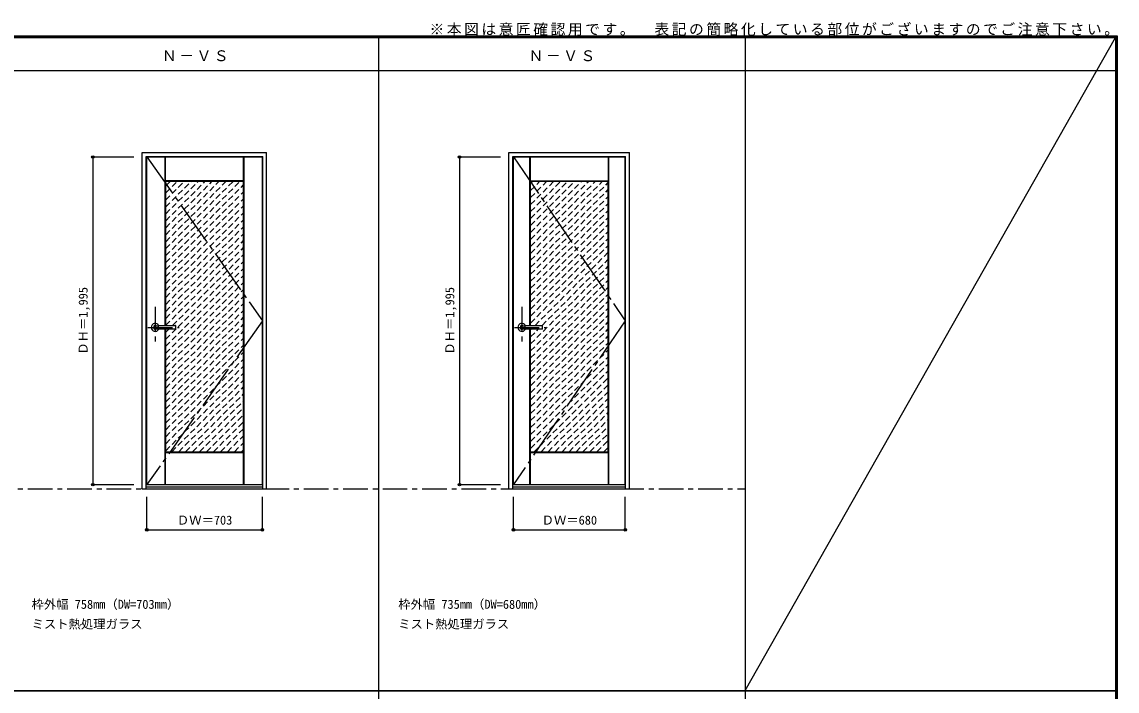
# Model space of a CAD drawing. Units: millimetres, scale not verified. Extents: x -6000 to 5700, y -4307 to 4260.
# Drawn here: x -966 to 5700, y 186 to 4260 of the extents above; entities that cross this region are included whole.
import ezdxf
from ezdxf.enums import TextEntityAlignment as Align

# ---------------------------------------------------------------- set-up
doc = ezdxf.new("R2010")
doc.units = ezdxf.units.MM
doc.header["$LTSCALE"] = 30
doc.header["$PDMODE"] = 32
doc.header["$PDSIZE"] = 15
for name, pattern in [('CHAIN1', [8, 5, -1, 1, -1]), ('CHAIN2', [12, 9, -1, 1, -1]), ('DASHED1', [1.8, 1.2, -0.6])]:
    doc.linetypes.add(name, pattern=pattern)
for name, color, linetype in [('0-1_通り芯', 4, 'CHAIN1'), ('0-2_扉', 3, 'Continuous'), ('0-3_仕上げ', 7, 'Continuous'), ('0-4_枠', 3, 'Continuous'), ('0-5_レバー', 3, 'Continuous'), ('0-7', 7, 'CHAIN2'), ('0-A_文字', 7, 'Continuous'), ('0-B_寸法', 7, 'Continuous'), ('0-C_ハッチ', 4, 'DASHED1'), ('F-1_枠', 6, 'Continuous'), ('F-A_文字', 7, 'Continuous')]:
    doc.layers.add(name, color=color, linetype=linetype)
doc.styles.add('ＭＳ ゴシック', font='')
doc.styles.get('ＭＳ ゴシック').set_extended_font_data('MS Gothic')

msp = doc.modelspace()

# ---------------------------------------------------------------- linework, layer by layer
at = {"layer": '0-1_通り芯'}
for p, q in [((-154.2, 2524.5), (-154.2, 2314.5)), ((2077.4, 2524.5), (2077.4, 2314.5)), ((-199.2, 2400.5), (-9.2, 2400.5)), ((2032.4, 2400.5), (2222.4, 2400.5))]:
    msp.add_line(p, q, dxfattribs=at)
at = {"layer": '0-1_通り芯', "color": 7}
msp.add_line((-5490, 1418), (3436.4, 1418), dxfattribs=at)
at = {"layer": '0-2_扉'}
for p, q in [((-205.2, 3438), (497.8, 3438)), ((-205.2, 1443), (-205.2, 3438)), ((497.8, 1443), (497.8, 3438)), ((2026.4, 3438), (2706.4, 3438)), ((2026.4, 1443), (2026.4, 3438)), ((2706.4, 1443), (2706.4, 3438)), ((-205.2, 1443), (497.8, 1443)), ((2026.4, 1443), (2706.4, 1443))]:
    msp.add_line(p, q, dxfattribs=at)
at = {"layer": '0-3_仕上げ'}
for p, q in [((-94.2, 2412), (-94.2, 3438)), ((-91.2, 3292), (-91.2, 3438)), ((383.8, 3292), (383.8, 3438)), ((386.8, 1443), (386.8, 3438)), ((2125.9, 2412), (2125.9, 3438)), ((2127.4, 3290.5), (2127.4, 3438)), ((2128.9, 3292), (2128.9, 3438)), ((2603.9, 3292), (2603.9, 3438)), ((2606.9, 1443), (2606.9, 3438)), ((-91.2, 3292), (-92.7, 3290.5)), ((383.8, 3292), (-91.2, 3292)), ((383.8, 3292), (385.3, 3290.5)), ((2128.9, 3292), (2127.4, 3290.5)), ((2129.9, 3288), (2127.4, 3290.5)), ((2128.9, 3292), (2603.9, 3292)), ((2603.9, 3292), (2605.4, 3290.5)), ((-94.2, 1443), (-94.2, 2389)), ((2125.9, 1443), (2125.9, 2389)), ((-90.2, 1643), (-92.7, 1640.5)), ((-91.2, 1639), (-92.7, 1640.5)), ((-92.7, 1443), (-92.7, 1640.5)), ((-91.2, 1443), (-91.2, 1639)), ((-91.2, 1639), (383.8, 1639)), ((382.8, 1643), (385.3, 1640.5)), ((383.8, 1639), (385.3, 1640.5)), ((383.8, 1443), (383.8, 1639)), ((385.3, 1443), (385.3, 1640.5)), ((2129.9, 1643), (2127.4, 1640.5)), ((2128.9, 1639), (2127.4, 1640.5)), ((2127.4, 1443), (2127.4, 1640.5)), ((2128.9, 1443), (2128.9, 1639)), ((2602.9, 1643), (2605.4, 1640.5)), ((2603.9, 1443), (2603.9, 1639)), ((2605.4, 1443), (2605.4, 1640.5))]:
    msp.add_line(p, q, dxfattribs=at)
at = {"layer": '0-3_仕上げ', "color": 3}
for p, q in [((382.8, 3288), (-90.2, 3288)), ((-90.2, 2412), (-90.2, 3288)), ((382.8, 1643), (382.8, 3288)), ((2602.9, 3288), (2129.9, 3288)), ((2129.9, 2412), (2129.9, 3288)), ((2602.9, 1643), (2602.9, 3288)), ((-90.2, 1643), (-90.2, 2389)), ((2129.9, 1643), (2129.9, 2389)), ((-90.2, 1643), (382.8, 1643)), ((2129.9, 1643), (2602.9, 1643))]:
    msp.add_line(p, q, dxfattribs=at)
at = {"layer": '0-3_仕上げ'}
for points in [[(-90.2, 3288), (-92.7, 3290.5), (-92.7, 3438)], [(382.8, 3288), (385.3, 3290.5), (385.3, 3438)], [(2602.9, 3288), (2605.4, 3290.5), (2605.4, 3438)], [(2128.9, 1639), (2603.9, 1639), (2605.4, 1640.5)]]:
    msp.add_lwpolyline(points, dxfattribs=at)
at = {"layer": '0-4_枠'}
for p, q in [((-234.2, 3465), (523.8, 3465)), ((-234.2, 1418), (-234.2, 3465)), ((-210.2, 3441), (499.8, 3441)), ((-210.2, 1418), (-210.2, 3441)), ((499.8, 1418), (499.8, 3441)), ((523.8, 1418), (523.8, 3465)), ((1997.4, 3465), (2732.4, 3465)), ((1997.4, 1418), (1997.4, 3465)), ((2021.4, 3441), (2708.4, 3441)), ((2021.4, 1418), (2021.4, 3441)), ((2708.4, 1418), (2708.4, 3441)), ((2732.4, 1418), (2732.4, 3465)), ((-234.2, 1418), (523.8, 1418)), ((-210.2, 1430), (499.8, 1430)), ((1997.4, 1418), (2732.4, 1418)), ((2021.4, 1430), (2708.4, 1430))]:
    msp.add_line(p, q, dxfattribs=at)
at = {"layer": '0-5_レバー'}
for p, q in [((-154.2, 2410), (-135.2, 2410)), ((-135.2, 2411), (-134.2, 2412)), ((-135.2, 2390), (-135.2, 2411)), ((-134.2, 2412), (-30.2, 2412)), ((-29.2, 2411), (-30.2, 2412)), ((-29.2, 2390), (-29.2, 2411)), ((2077.4, 2410), (2096.4, 2410)), ((2096.4, 2411), (2097.4, 2412)), ((2096.4, 2390), (2096.4, 2411)), ((2097.4, 2412), (2201.4, 2412)), ((2202.4, 2411), (2201.4, 2412)), ((2202.4, 2390), (2202.4, 2411)), ((-154.2, 2391), (-135.2, 2391)), ((-135.2, 2390), (-134.2, 2389)), ((-30.2, 2389), (-134.2, 2389)), ((-29.2, 2390), (-30.2, 2389)), ((2077.4, 2391), (2096.4, 2391)), ((2096.4, 2390), (2097.4, 2389)), ((2201.4, 2389), (2097.4, 2389)), ((2202.4, 2390), (2201.4, 2389))]:
    msp.add_line(p, q, dxfattribs=at)
at = {"layer": '0-5_レバー', "color": 4}
for p, q in [((-134.2, 2389), (-134.2, 2412)), ((-30.2, 2412), (-30.2, 2389)), ((2097.4, 2389), (2097.4, 2412)), ((2201.4, 2412), (2201.4, 2389))]:
    msp.add_line(p, q, dxfattribs=at)
for centre, radius, start, end in [((-154.2, 2400.5), 24.55, 27.93255, 332.06745), ((-154.2, 2400.5), 11, 59.72736, 300.27264), ((2077.4, 2400.5), 24.55, 27.93255, 332.06745), ((2077.4, 2400.5), 11, 59.72736, 300.27264)]:
    msp.add_arc(centre, radius, start, end, dxfattribs=at)
at = {"layer": '0-5_レバー'}
for centre in [(-154.2, 2400.5), (2077.4, 2400.5)]:
    msp.add_arc(centre, 9.5, 90, 270, dxfattribs=at)
at = {"layer": '0-7'}
for p, q in [((-205.2, 3438), (497.8, 2440.5)), ((2026.4, 3438), (2706.4, 2440.5)), ((497.8, 2440.5), (-205.2, 1443)), ((2706.4, 2440.5), (2026.4, 1443))]:
    msp.add_line(p, q, dxfattribs=at)
at = {"layer": '0-B_寸法', "color": 4}
for p, q in [((-534.2, 3438), (-284.2, 3438)), ((-534.2, 3438), (-534.2, 1443)), ((1697.4, 3438), (1947.4, 3438)), ((1697.4, 3438), (1697.4, 1443)), ((-534.2, 1443), (-284.2, 1443)), ((1697.4, 1443), (1947.4, 1443)), ((-205.2, 1168), (-205.2, 1368)), ((497.8, 1168), (497.8, 1368)), ((2026.4, 1168), (2026.4, 1368)), ((2706.4, 1168), (2706.4, 1368)), ((-205.2, 1168), (497.8, 1168)), ((2026.4, 1168), (2706.4, 1168))]:
    msp.add_line(p, q, dxfattribs=at)
at = {"layer": '0-B_寸法'}
for p in [(-534.2, 3438), (1697.4, 3438), (-534.2, 1443), (1697.4, 1443), (-205.2, 1168), (497.8, 1168), (2026.4, 1168), (2706.4, 1168)]:
    msp.add_point(p, dxfattribs=at)
at = {"layer": '0-C_ハッチ'}
for p, q in [((-90.2, 3261.49), (-63.69, 3288)), ((-90.2, 2837.22), (360.58, 3288)), ((-90.2, 2879.65), (318.15, 3288)), ((-90.2, 2922.08), (275.72, 3288)), ((-90.2, 2964.5), (233.3, 3288)), ((-90.2, 3006.93), (190.87, 3288)), ((-90.2, 3049.35), (148.45, 3288)), ((-90.2, 3091.78), (106.02, 3288)), ((-90.2, 3134.21), (63.59, 3288)), ((-90.2, 3176.63), (21.17, 3288)), ((-90.2, 3219.06), (-21.26, 3288)), ((-90.2, 2794.8), (382.8, 3267.8)), ((2129.9, 3275.41), (2142.49, 3288)), ((2129.9, 2851.15), (2566.75, 3288)), ((2129.9, 2893.58), (2524.32, 3288)), ((2129.9, 2936), (2481.9, 3288)), ((2129.9, 2978.43), (2439.47, 3288)), ((2129.9, 3020.86), (2397.05, 3288)), ((2129.9, 3063.28), (2354.62, 3288)), ((2129.9, 3105.71), (2312.19, 3288)), ((2129.9, 3148.13), (2269.77, 3288)), ((2129.9, 3190.56), (2227.34, 3288)), ((2129.9, 3232.99), (2184.91, 3288)), ((2129.9, 2808.72), (2602.9, 3281.72)), ((-90.2, 2752.37), (382.8, 3225.37)), ((2129.9, 2766.3), (2602.9, 3239.3)), ((-90.2, 2709.94), (382.8, 3182.94)), ((-90.2, 2667.52), (382.8, 3140.52)), ((2129.9, 2723.87), (2602.9, 3196.87)), ((2129.9, 2681.44), (2602.9, 3154.44)), ((-90.2, 2625.09), (382.8, 3098.09)), ((2129.9, 2639.02), (2602.9, 3112.02)), ((2129.9, 2596.59), (2602.9, 3069.59)), ((-90.2, 2582.66), (382.8, 3055.66)), ((-90.2, 2540.24), (382.8, 3013.24)), ((2129.9, 2554.16), (2602.9, 3027.16)), ((-90.2, 2497.81), (382.8, 2970.81)), ((2129.9, 2511.74), (2602.9, 2984.74)), ((2129.9, 2469.31), (2602.9, 2942.31)), ((-90.2, 2455.38), (382.8, 2928.38)), ((-90.2, 2412.96), (382.8, 2885.96)), ((2129.9, 2426.89), (2602.9, 2899.89)), ((-90.2, 2328.11), (382.8, 2801.11)), ((-48.73, 2412), (382.8, 2843.53)), ((2157.44, 2412), (2602.9, 2857.46)), ((2199.87, 2412), (2602.9, 2815.03)), ((-90.2, 2285.68), (382.8, 2758.68)), ((2129.9, 2299.61), (2602.9, 2772.61)), ((-90.2, 2243.25), (382.8, 2716.25)), ((-90.2, 2200.83), (382.8, 2673.83)), ((2129.9, 2257.18), (2602.9, 2730.18)), ((2129.9, 2214.75), (2602.9, 2687.75)), ((-90.2, 2158.4), (382.8, 2631.4)), ((2129.9, 2172.33), (2602.9, 2645.33)), ((2129.9, 2129.9), (2602.9, 2602.9)), ((-90.2, 2115.97), (382.8, 2588.97)), ((-90.2, 2073.55), (382.8, 2546.55)), ((2129.9, 2087.47), (2602.9, 2560.47)), ((-90.2, 2031.12), (382.8, 2504.12)), ((2129.9, 2045.05), (2602.9, 2518.05)), ((2129.9, 2002.62), (2602.9, 2475.62)), ((-90.2, 1988.69), (382.8, 2461.69)), ((-90.2, 1946.27), (382.8, 2419.27)), ((2129.9, 1960.2), (2602.9, 2433.2)), ((-90.2, 2370.53), (-71.73, 2389)), ((-90.2, 1903.84), (382.8, 2376.84)), ((-90.2, 1861.42), (382.8, 2334.42)), ((2129.9, 1917.77), (2602.9, 2390.77)), ((2129.9, 2342.03), (2176.87, 2389)), ((2129.9, 2384.46), (2134.44, 2389)), ((2129.9, 1875.34), (2602.9, 2348.34)), ((-90.2, 1818.99), (382.8, 2291.99)), ((2129.9, 1832.92), (2602.9, 2305.92)), ((-90.2, 1776.56), (382.8, 2249.56)), ((-90.2, 1734.14), (382.8, 2207.14)), ((2129.9, 1790.49), (2602.9, 2263.49)), ((2129.9, 1748.06), (2602.9, 2221.06)), ((-90.2, 1691.71), (382.8, 2164.71)), ((2129.9, 1705.64), (2602.9, 2178.64)), ((2129.9, 1663.21), (2602.9, 2136.21)), ((-90.2, 1649.28), (382.8, 2122.28)), ((-54.06, 1643), (382.8, 2079.86)), ((2152.12, 1643), (2602.9, 2093.78)), ((-11.63, 1643), (382.8, 2037.43)), ((2194.54, 1643), (2602.9, 2051.36)), ((2236.97, 1643), (2602.9, 2008.93)), ((30.8, 1643), (382.8, 1995)), ((73.22, 1643), (382.8, 1952.58)), ((2279.4, 1643), (2602.9, 1966.5)), ((115.65, 1643), (382.8, 1910.15)), ((158.08, 1643), (382.8, 1867.72)), ((2321.82, 1643), (2602.9, 1924.08)), ((2364.25, 1643), (2602.9, 1881.65)), ((200.5, 1643), (382.8, 1825.3)), ((2406.68, 1643), (2602.9, 1839.23)), ((242.93, 1643), (382.8, 1782.87)), ((285.35, 1643), (382.8, 1740.45)), ((2449.1, 1643), (2602.9, 1796.8)), ((2491.53, 1643), (2602.9, 1754.37)), ((327.78, 1643), (382.8, 1698.02)), ((2533.95, 1643), (2602.9, 1711.95)), ((2576.38, 1643), (2602.9, 1669.52)), ((370.21, 1643), (382.8, 1655.59))]:
    msp.add_line(p, q, dxfattribs=at)
at = {"layer": 'F-1_枠'}
for p, q in [((-6000, 4175), (5700, 4175)), ((-6000, 4170), (5700, 4170)), ((-6000, 4165), (5700, 4165)), ((1204.8, 4175), (1204.8, -3790)), ((3436.4, 4175), (3436.4, -3790)), ((5690, 4175), (5690, -4205)), ((5695, 4175), (5695, -4205)), ((5700, 4175), (5700, -4205)), ((-6000, 3965), (5700, 3965)), ((-6000, 190.5), (5700, 190.5)), ((-6000, 187.5), (5700, 187.5))]:
    msp.add_line(p, q, dxfattribs=at)
at = {"layer": 'F-A_文字'}
msp.add_line((3436.4, 190.5), (5690, 4165), dxfattribs=at)

# ---------------------------------------------------------------- texts
at = {"layer": '0-A_文字', "style": 'ＭＳ ゴシック'}
for s, p in [('枠外幅 758mm（DW=703mm）', (-906.8, 670.5)), ('枠外幅 735mm（DW=680mm）', (1324.8, 670.5)), ('ミスト熱処理ガラス', (-906.8, 550.5)), ('ミスト熱処理ガラス', (1324.8, 550.5))]:
    msp.add_text(s, height=54.99, dxfattribs=at).set_placement(p, align=Align.BOTTOM_LEFT)
at = {"layer": '0-A_文字', "char_height": 65.98, "attachment_point": 7, "style": 'ＭＳ ゴシック'}
for s, insert in [('\\T1.17;※本図は意匠確認用です。\u3000表記の簡略化している部位がございますのでご注意下さい。', (1515, 4175)), ('\\T1.17;Ｎ－ＶＳ', (-113.5, 4020)), ('\\T1.17;Ｎ－ＶＳ', (2118.1, 4020))]:
    msp.add_mtext(s, dxfattribs=dict(at, insert=insert))
at = {"layer": '0-B_寸法', "style": 'ＭＳ ゴシック'}
for p in [(-549.2, 2234.25), (1682.4, 2234.25)]:
    msp.add_text('ＤＨ＝1,995', height=54.99, rotation=90, dxfattribs=at).set_placement(p, align=Align.BOTTOM_LEFT)
for s, p in [('ＤＷ＝703', (-22.45, 1183)), ('ＤＷ＝680', (2197.65, 1183))]:
    msp.add_text(s, height=54.99, dxfattribs=at).set_placement(p, align=Align.BOTTOM_LEFT)

doc.saveas('drawing.dxf')
